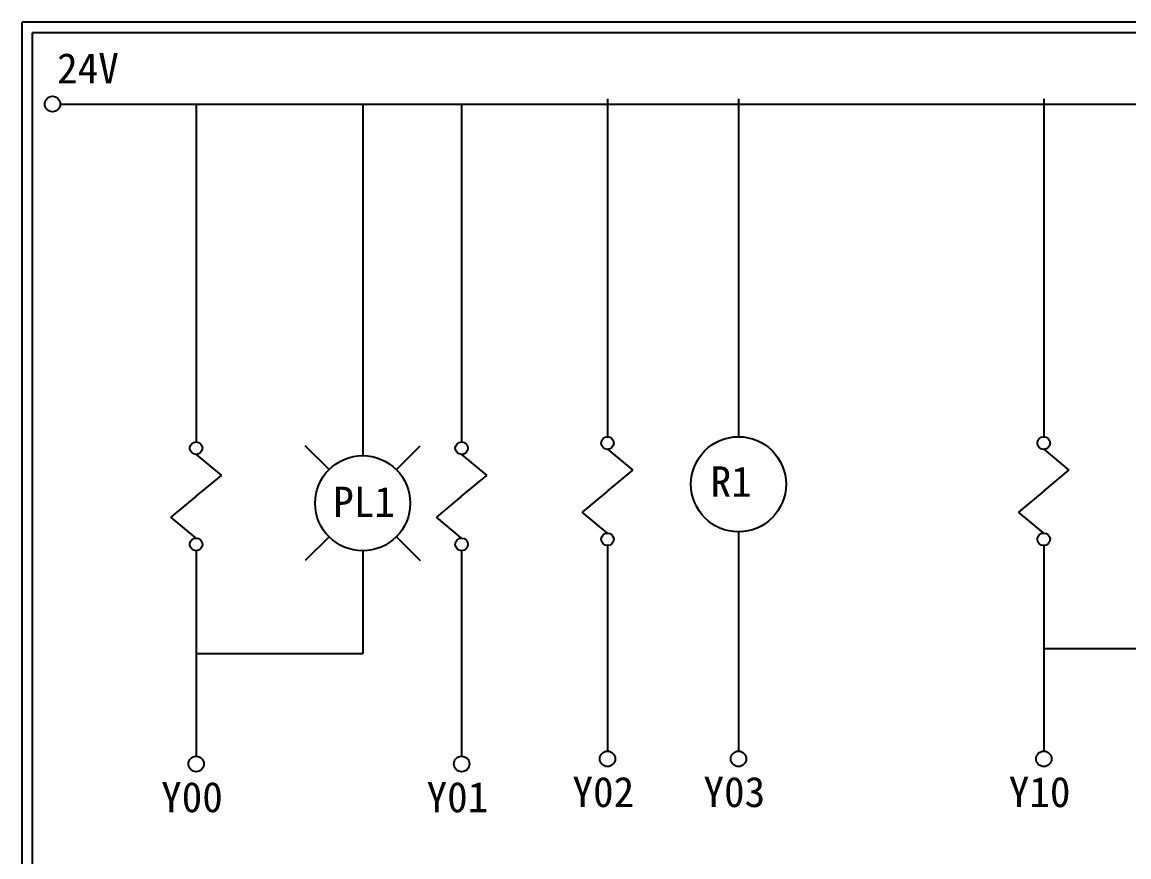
# Model space of a CAD drawing. Extents: x 889 to 1176, y 251 to 455.
# Drawn here: x 889.1 to 1020.9, y 355.8 to 455.2 of the extents above; entities that cross this region are included whole.
import ezdxf

# ---------------------------------------------------------------- set-up
doc = ezdxf.new("R2010")
doc.units = 0
doc.layers.get('0').update_dxf_attribs({"linetype": 'CONTINUOUS'})
doc.layers.add('圖框層', color=7, linetype='CONTINUOUS')
doc.layers.add('標尺寸層', color=3, linetype='CONTINUOUS')
doc.styles.add('STSL', font='kaiu.ttf')

msp = doc.modelspace()

# ---------------------------------------------------------------- linework, layer by layer
for p, q in [((925.62, 401.93), (922.79, 404.76)), ((933.63, 401.93), (936.45, 404.76)), ((925.62, 393.92), (922.79, 391.09)), ((933.63, 393.92), (936.45, 391.09))]:
    msp.add_line(p, q)
at = {"layer": '圖框層', "color": 7}
for p, q in [((1176.07, 455.16), (889.07, 455.16)), ((889.07, 251.2), (889.07, 455.16)), ((1174.82, 453.91), (890.32, 453.91)), ((890.32, 252.44), (890.32, 453.91))]:
    msp.add_line(p, q, dxfattribs=at)
at = {"layer": '標尺寸層', "color": 7}
for p, q in [((893.61, 445.42), (1171.21, 445.42)), ((909.79, 445.42), (909.79, 405.22)), ((929.62, 445.42), (929.62, 403.59)), ((941.4, 445.42), (941.4, 405.22)), ((958.77, 446.03), (958.77, 405.83)), ((974.37, 446.03), (974.37, 405.83)), ((1010.72, 446.03), (1010.72, 405.83)), ((909.79, 403.72), (912.79, 401.23)), ((941.4, 403.72), (944.41, 401.23)), ((958.77, 404.33), (961.78, 401.84)), ((1010.72, 404.33), (1013.72, 401.84)), ((909.79, 398.74), (912.79, 401.23)), ((941.4, 398.74), (944.41, 401.23)), ((958.77, 399.35), (961.78, 401.84)), ((1010.72, 399.35), (1013.72, 401.84)), ((958.77, 399.35), (955.77, 396.86)), ((1010.72, 399.35), (1007.72, 396.86)), ((909.79, 398.74), (906.78, 396.25)), ((941.4, 398.74), (938.4, 396.25)), ((958.77, 394.37), (955.77, 396.86)), ((1010.72, 394.37), (1007.72, 396.86)), ((909.79, 393.76), (906.78, 396.25)), ((941.4, 393.76), (938.4, 396.25)), ((958.77, 392.87), (958.77, 368.42)), ((1010.72, 392.87), (1010.72, 368.42)), ((909.79, 392.26), (909.79, 367.81)), ((929.62, 392.26), (929.62, 380.04)), ((941.4, 392.26), (941.4, 367.81))]:
    msp.add_line(p, q, dxfattribs=at)
at = {"layer": '標尺寸層'}
for p, q in [((974.37, 394.5), (974.37, 368.42)), ((909.79, 380.04), (929.62, 380.04)), ((1010.72, 380.64), (1030.55, 380.64))]:
    msp.add_line(p, q, dxfattribs=at)
at = {"layer": '標尺寸層', "color": 7}
for centre, radius in [((892.69, 445.42), 0.92), ((909.79, 404.47), 0.751), ((941.4, 404.47), 0.751), ((958.77, 405.08), 0.751), ((974.37, 400.17), 5.66), ((1010.72, 405.08), 0.751), ((929.62, 397.92), 5.66), ((958.77, 393.62), 0.751), ((1010.72, 393.62), 0.751), ((909.79, 393.01), 0.751), ((941.4, 393.01), 0.751), ((909.79, 366.89), 0.92), ((941.4, 366.89), 0.92), ((958.77, 367.5), 0.92), ((974.37, 367.5), 0.92), ((1010.72, 367.5), 0.92)]:
    msp.add_circle(centre, radius, dxfattribs=at)

# ---------------------------------------------------------------- texts
at = {"layer": '圖框層', "color": 4, "style": 'STSL'}
for s, p in [('24V', (893.24, 447.88)), ('R1', (971.05, 398.7)), ('PL1', (926.11, 396.29)), ('Y02', (954.6, 361.76)), ('Y03', (970.2, 361.76)), ('Y10', (1006.55, 361.76)), ('Y00', (905.62, 361.15)), ('Y01', (937.23, 361.15))]:
    msp.add_text(s, height=3.6, dxfattribs=at).set_placement(p)

doc.saveas('drawing.dxf')
